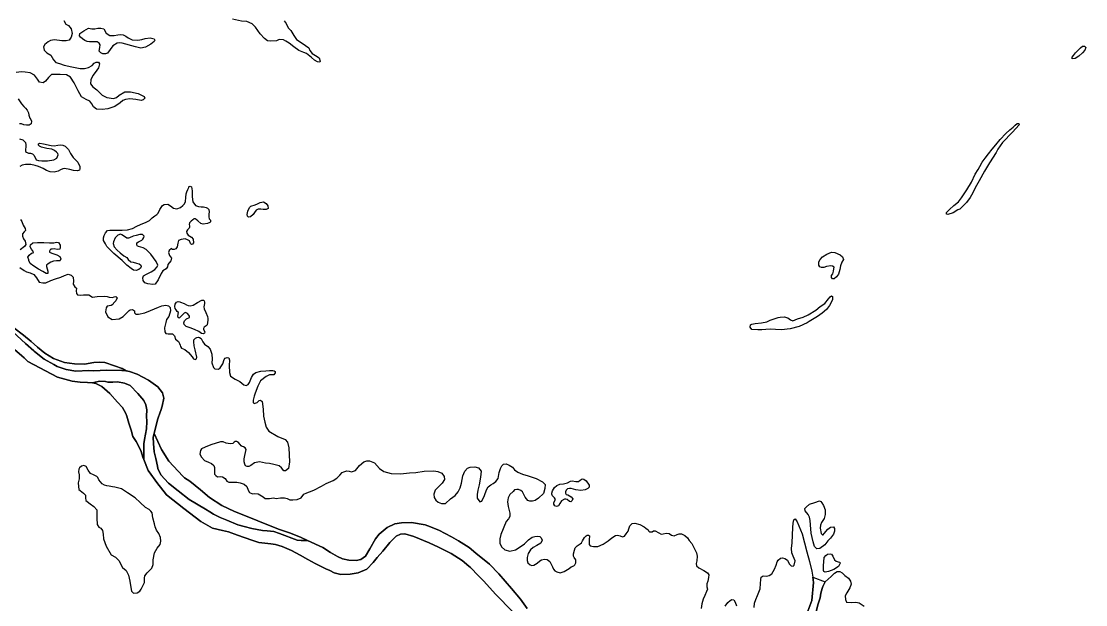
# Model space of a CAD drawing. Header units: inches. Extents: x 288635 to 1232953, y 676945 to 1655780.
# Drawn here: x 611529 to 676701, y 716031 to 751771 of the extents above; entities that cross this region are included whole.
import ezdxf

# ---------------------------------------------------------------- set-up
doc = ezdxf.new("R2010")
doc.units = ezdxf.units.IN
doc.header["$MEASUREMENT"] = 0

msp = doc.modelspace()

# ---------------------------------------------------------------- linework, layer by layer
at = {"color": 1}
for points in [[(614139.5495, 751809.1653), (614251.3097, 751585.6449), (614413.87, 751504.3647), (614591.6704, 751306.2443), (614647.5505, 751031.9237), (614591.6704, 750798.2433), (614464.6701, 750610.2829), (614281.7897, 750569.6428), (614002.3892, 750569.6428), (613570.5883, 750640.763), (613321.6678, 750600.1229), (613184.5075, 750518.8427), (612966.0671, 750341.0424), (612879.7069, 750198.8021), (612935.587, 750005.7617), (613087.9874, 749838.1214), (613341.9879, 749695.8811), (613499.4682, 749401.2405), (613641.7085, 749238.6802), (613865.2289, 749192.9601), (614159.8695, 749091.3599), (614627.2304, 748974.5196), (615125.0714, 748888.1595), (615404.472, 748872.9194), (615648.3125, 748933.8795), (615871.8329, 749065.9598), (615998.8332, 749198.0401), (616110.5934, 749269.1602), (616257.9137, 749274.2402), (616313.7938, 749162.48), (616257.9137, 748918.6395), (616059.7933, 748623.9989), (615902.313, 748446.1986), (615790.5528, 748192.1981), (615775.3127, 747943.2776), (615902.313, 747765.4772), (616146.1535, 747572.4368), (616481.4341, 747252.3962), (616760.8347, 747110.1559), (617167.2355, 747039.0358), (617360.2759, 747110.1559), (617517.7562, 747242.2362), (617873.3569, 747440.3566), (618218.7976, 747450.5166), (618686.1585, 747338.7564), (619062.0793, 747160.956), (619092.5594, 747054.2758), (618996.0392, 746957.7556), (618858.8789, 746927.2755), (618533.7582, 746972.9956), (618173.0775, 747013.6357), (617919.077, 746988.2357), (617751.4367, 746922.1955), (617573.6363, 746774.8752), (617253.5957, 746556.4348), (616821.7948, 746414.1945), (616476.3541, 746363.3944), (616125.8334, 746383.7144), (615958.1931, 746520.8747), (615856.5929, 746718.9951), (615724.5126, 746871.3954), (615500.9922, 746972.9956), (615221.5916, 747140.636), (615003.1512, 747506.3967), (614764.3907, 747999.1577), (614535.7902, 748344.5984), (614291.9498, 748486.8387), (613916.029, 748502.0787), (613606.1484, 748517.3187), (613387.7079, 748512.2387), (613204.8276, 748329.3583), (613011.7872, 748095.6779), (612859.3869, 748009.3177), (612651.1065, 748044.8778), (612524.1062, 748222.6781), (612331.0658, 748466.5186), (612071.9853, 748613.8389), (611772.2647, 748654.479), (611538.5843, 748664.639), (611213.4636, 748623.9989)], [(627618.6452, 751796.406), (627755.8055, 751628.7657), (627872.6457, 751369.6852), (628025.046, 751196.9648), (628207.9264, 750897.2442), (628380.6467, 750663.5637), (628660.0473, 750475.6034), (628939.4479, 750282.563), (629127.4082, 750135.2427), (629198.5284, 749977.7624), (629340.7687, 749789.802), (629549.0491, 749672.9618), (629772.5695, 749535.8015), (629833.5296, 749337.6811), (629808.1296, 749266.5609), (629655.7293, 749281.801), (629472.8489, 749398.6412), (629289.9686, 749561.2015), (628985.1679, 749794.882), (628832.7676, 749850.7621), (628512.727, 749982.8424), (628213.0064, 750201.2828), (627923.4458, 750429.8833), (627730.4054, 750556.8835), (627593.2452, 750633.0837), (627324.0046, 750653.4037), (627146.2043, 750582.2836), (626805.8436, 750556.8835), (626602.6432, 750582.2836), (626414.6828, 750714.3638), (626150.5223, 751003.9244), (625866.0417, 751405.2452), (625667.9213, 751608.4456), (625332.6406, 751760.8459), (625002.44, 751771.006), (624458.8789, 751908.1662)], [(611341.7691, 747016.2463), (611534.8095, 746716.5257), (611692.2898, 746548.8853), (611778.0648, 746456.9836), (611884.6952, 746321.5549), (611960.8954, 746162.8046), (611983.1204, 746023.1043), (612062.1359, 745843.1398), (612113.2957, 745759.5788), (612154.5708, 745645.2785), (612129.1707, 745489.7032), (612018.0455, 745400.803), (611843.4201, 745403.978), (611692.2898, 745431.2831), (611539.8895, 745497.3232), (611423.0493, 745492.2432)], [(611423.0493, 744577.8414), (611616.0897, 744501.6412), (611778.65, 744354.3209), (611804.0501, 744196.8406), (611785.5684, 743804.1067), (611856.1202, 743749.7997), (611960.8954, 743702.1746), (612097.4206, 743695.8246), (612221.2459, 743654.5495), (612291.096, 743562.4744), (612370.4712, 743416.4241), (612446.6713, 743292.5988), (612589.5466, 743241.7987), (612795.922, 743219.5737), (613141.9977, 743232.2737), (613513.4735, 743273.5488), (613713.4989, 743394.199), (613783.349, 743584.6994), (613767.474, 743679.9496), (613688.0988, 743752.9747), (613561.0986, 743857.75), (613402.3483, 743937.1251), (613100.7227, 743975.2252), (612757.822, 744067.3004), (612633.9967, 744130.8005), (612583.1966, 744191.1256), (612580.0216, 744254.6257), (612659.3968, 744308.6009), (612894.3472, 744260.9758), (613354.7232, 744162.5506), (613551.5736, 744146.6755), (613767.474, 744187.9506), (613910.3493, 744207.0006), (614069.0996, 744191.1256), (614215.1499, 744127.6255), (614304.0501, 744045.0753), (614427.8753, 743921.2501), (614539.0005, 743679.9496), (614713.6259, 743422.7741), (614983.5014, 743140.1985), (615113.6767, 742879.848), (615120.0267, 742740.1477), (615097.8016, 742660.7726), (614967.6264, 742616.3225), (614729.5009, 742629.0225), (614510.4255, 742682.9976), (614167.5248, 742759.1978), (614062.7496, 742740.1477), (613926.2243, 742663.9476), (613780.174, 742587.7474), (613542.0485, 742530.5973), (613303.9231, 742555.9973), (613078.4976, 742632.1975), (612872.1222, 742746.4977), (612592.7216, 742867.148), (612383.1712, 742927.4731), (612103.7707, 742987.7982), (611786.27, 743006.8482), (611586.2446, 742959.2232), (611448.4493, 742870.958)], [(611489.0894, 739619.7515), (611570.3696, 739497.8312), (611646.5697, 739279.3908), (611773.57, 739081.2704), (611783.73, 738954.2701), (611697.3698, 738878.07), (611605.9297, 738756.1497), (611595.7696, 738613.9095), (611671.9698, 738441.1891), (611768.49, 738309.1089), (611798.9701, 738105.9084), (611732.9299, 737973.8282), (611463.6894, 737775.7078)], [(611443.3693, 736683.5056), (611697.6364, 736504.2474), (611850.0367, 736422.9672), (612063.3971, 736367.0871), (612291.9976, 736255.3269), (612469.7979, 736052.1265), (612632.3582, 735793.046), (612840.6387, 735757.4859), (613023.519, 735757.4859), (613333.3996, 735899.7262), (613617.8802, 735996.2464), (613948.0809, 736087.6866), (614176.6813, 736204.5268), (614390.0418, 736270.5669), (614572.9221, 736224.8468), (614710.0824, 736102.9266), (614730.4024, 735843.8461), (614705.0024, 735671.1257), (614811.6826, 735508.5654), (614903.1228, 735427.2852), (614898.0428, 735254.5649), (614913.2828, 735092.0046), (614979.3229, 735015.8044), (615141.8833, 734985.3244), (615345.0837, 735005.6444), (615461.9239, 735015.8044), (615670.2043, 735020.8844), (615893.7248, 734878.6441), (616183.2853, 734915.8976), (616604.9262, 734926.0576), (616777.6465, 734920.9776), (616909.7268, 734875.2575), (617123.0872, 734854.9374), (617224.6874, 734900.6575), (617311.0476, 734905.7375), (617392.3278, 734829.5374), (617316.1276, 734646.657), (617184.0473, 734509.4967), (617133.2472, 734428.2166), (617031.647, 734367.2565), (616899.5668, 734341.8564), (616792.8866, 734311.3763), (616721.7664, 734214.8562), (616691.2864, 733964.2423), (616818.2866, 733659.4417), (617092.6072, 733507.0414), (617529.488, 733552.7615), (617758.0885, 733695.0018), (617966.3689, 733884.6555), (618144.1693, 734052.2958), (618194.9694, 734098.0159), (618311.8096, 734123.416), (618408.3298, 734082.7759), (618454.0499, 734037.0558), (618454.0499, 733915.1356), (618540.4101, 733828.7754), (618713.1304, 733838.9354), (619089.0512, 733910.0555), (619444.6519, 734047.2158), (619927.2528, 734260.5762), (620125.3732, 734336.7764), (620379.3737, 734382.4965), (620541.9341, 734341.8564), (620643.5343, 734245.3362), (620658.7743, 734037.0558), (620557.1741, 733696.6951), (620409.8538, 733493.4947), (620374.2937, 733320.7744), (620287.9336, 732999.0404), (620323.4936, 732755.1999), (620384.4538, 732638.3597), (620521.614, 732618.0396), (620694.3344, 732633.2797), (620780.6945, 732623.1196), (620907.6948, 732506.2794), (620968.6549, 732308.159), (621146.4553, 732155.7587), (621217.5754, 732023.6784), (621247.7361, 731927.1643), (621273.8557, 731841.6603), (621347.9392, 731749.9457), (621532.536, 731659.611), (621766.2165, 731476.7307), (621989.737, 731217.6502), (622071.0171, 731085.5699), (622177.6973, 731060.1698), (622248.8175, 731085.5699), (622269.1375, 731197.3301), (622172.6173, 731639.291), (622106.5772, 731892.0215), (622087.5272, 732133.322), (622103.4022, 732253.9722), (622144.6773, 732320.6474), (622198.6524, 732355.5724), (622278.0275, 732393.6725), (622370.1027, 732412.7226), (622449.4779, 732406.3725), (622541.5531, 732342.8724), (622643.1533, 732136.497), (622751.1035, 731999.9717), (622941.6039, 731844.3964), (623087.6542, 731682.4711), (623198.7794, 731384.0205), (623211.4616, 731066.4138), (623203.8594, 730840.0361), (623295.2996, 730565.7155), (623381.6597, 730479.3554), (623595.0202, 730469.1953), (623711.8604, 730535.2355), (623870.6107, 730776.8958), (623946.8109, 731061.3763), (624007.771, 731132.4965), (624139.8513, 731178.2166), (624241.4515, 731157.8965), (624277.0115, 731010.5762), (624251.6115, 730675.2956), (624270.6615, 730260.9149), (624331.6216, 730027.2344), (624616.1022, 729854.5141), (624915.8228, 729702.1138), (625149.5033, 729503.9934), (625296.8236, 729468.4333), (625428.9038, 729514.1534), (625505.104, 729641.1537), (625623.2142, 729943.7741), (625750.2145, 730162.2145), (625897.5348, 730248.5747), (626192.1754, 730334.9349), (626491.896, 730365.415), (626735.7365, 730375.575), (626923.6968, 730385.735), (627015.137, 730365.415), (627081.1771, 730319.6949), (627081.1771, 730233.3347), (626989.737, 730121.5745), (626725.5764, 730106.3344), (626512.216, 730004.7342), (626176.9353, 729740.5737), (626013.105, 729412.5532), (625850.5447, 728985.8324), (625779.4245, 728808.032), (625733.7044, 728564.1915), (625733.7044, 728421.9512), (625779.4245, 728350.8311), (625962.3049, 728416.8712), (626094.3852, 728533.7115), (626180.7453, 728564.1915), (626272.1855, 728482.9114), (626338.2257, 728010.4704), (626363.6257, 727578.6695), (626430.9358, 727205.6486), (626517.296, 726916.0881), (626690.0164, 726672.2476), (627233.5774, 726336.9669), (627691.7482, 726151.0851), (627818.7485, 725978.3648), (627915.2687, 725643.0841), (627945.7487, 724774.4024), (627884.7886, 724368.0016), (627712.0683, 724225.7613), (627605.388, 724241.0013), (627452.9877, 724413.7217), (627320.9075, 724545.8019), (626995.7868, 724627.0821), (626726.5463, 724672.8022), (626482.7058, 724693.1222), (626116.9451, 724774.4024), (625811.1746, 724726.6037), (625589.9825, 724550.1792), (625462.9822, 724497.2624), (625351.857, 724494.6165), (625264.5443, 724536.95), (625219.5651, 724637.4918), (625182.5233, 724793.5963), (625177.2317, 724970.8675), (625211.6276, 725171.9512), (625261.8985, 725357.1599), (625288.3569, 725547.6603), (625243.3776, 725637.6188), (625140.1899, 725709.0565), (625050.2314, 725714.3482), (624986.7313, 725759.3274), (624933.8145, 725849.2859), (624809.4601, 725997.4529), (624716.8557, 726034.4946), (624626.8972, 726021.2654), (624560.7513, 725978.932), (624476.0844, 725904.8485), (624319.98, 725878.3901), (624078.4678, 725933.9528), (623890.5074, 725999.9929), (623717.7871, 726010.1529), (623138.6659, 725817.1125), (622777.9852, 725690.1123), (622564.6248, 725588.5121), (622498.5846, 725481.8319), (622468.1046, 725258.3114), (622569.7048, 725070.351), (622742.4251, 724872.2306), (622996.4256, 724755.3904), (623174.226, 724674.1102), (623311.3863, 724567.43), (623357.1064, 724445.5098), (623362.1864, 724257.5494), (623352.0264, 724125.4691), (623367.2664, 724028.9489), (623433.3065, 723937.5088), (623545.0667, 723861.3086), (623733.0271, 723886.7087), (623844.7873, 723861.3086), (624017.5077, 723759.7084), (624119.1079, 723607.3081), (624230.8681, 723546.348), (624434.0685, 723531.108), (624723.6291, 723536.188), (624936.9895, 723490.4679), (625175.75, 723414.2677), (625338.3103, 723266.9474), (625419.5905, 723043.427), (625495.7906, 722906.2667), (625688.831, 722824.9865), (625815.8313, 722850.3866), (626029.1917, 722830.0666), (626328.9123, 722631.9462), (626455.9126, 722545.586), (626730.2331, 722545.586), (626968.9936, 722570.986), (627141.7139, 722530.346), (627395.7144, 722570.986), (627639.5549, 722581.1461), (627817.3553, 722545.586), (627969.7556, 722449.0658), (628157.716, 722449.0658), (628426.9565, 722479.5459), (628670.797, 722576.066), (628838.4373, 722794.5065), (629011.1577, 722891.0267), (629183.878, 722946.9068), (629437.8785, 723048.507), (629910.3195, 723302.5075), (630199.88, 723449.8278), (630631.6809, 723632.7082), (630855.2014, 723785.1085), (631022.8417, 723962.9088), (631180.322, 724125.4691), (631281.9222, 724181.3493), (631454.6426, 724232.1494), (631596.8828, 724216.9093), (631739.1231, 724181.3493), (631988.0436, 724262.6294), (632242.0441, 724557.27), (632496.0446, 724775.7104), (632678.925, 724836.6706), (632851.6454, 724851.9106), (633146.2859, 724719.8303), (633461.2466, 724379.4697), (633730.4871, 724201.6693), (634172.448, 724074.669), (634756.6492, 724054.349), (635295.1302, 724100.0691), (635691.371, 724135.6292), (636204.4521, 724206.7493), (636793.7332, 724242.3094), (637037.5737, 724191.5093), (637286.4942, 724079.7491), (637418.5745, 723876.5486), (637438.8945, 723708.9083), (637291.5742, 723470.1478), (637047.7337, 723226.3073), (636864.8534, 723043.427), (636783.5732, 722809.7465), (636803.8933, 722606.5461), (636915.6535, 722443.9858), (637057.8938, 722316.9855), (637247.5475, 722221.4813), (637493.0813, 722238.4147), (637806.3486, 722526.2819), (638085.7492, 722729.4824), (638269.2222, 722940.4721), (638401.3025, 723194.4726), (638487.6626, 723478.9532), (638568.9428, 723925.9941), (638695.943, 724215.5547), (638843.2633, 724388.275), (639010.9037, 724459.3951), (639305.5443, 724479.7152), (639529.0647, 724418.7551), (639691.625, 724215.5547), (639645.9049, 723844.7139), (639564.6248, 723372.273), (639488.4246, 723047.1523), (639437.6245, 722782.9918), (639442.7045, 722559.4713), (639605.2649, 722325.7909), (639722.1051, 722376.591), (639889.7454, 722711.8716), (640021.8257, 723077.6324), (640113.2659, 723245.2727), (640280.9062, 723367.193), (640418.0665, 723463.7132), (640590.7868, 723585.6334), (640717.7871, 723753.2737), (640793.9872, 724129.1945), (640875.2674, 724373.035), (640956.5476, 724530.5153), (641063.2278, 724637.1955), (641215.6281, 724657.5155), (641408.6685, 724586.3954), (641596.6288, 724449.2351), (641723.6291, 724286.6748), (641926.8295, 724149.5145), (642226.5501, 724032.6743), (642571.9908, 723936.1541), (643059.6718, 723758.3537), (643440.6725, 723565.3134), (643613.3929, 723392.593), (643593.0728, 723143.6725), (643496.5526, 722849.0319), (643191.752, 722554.3913), (642983.4716, 722412.151), (642831.0713, 722366.431), (642663.431, 722366.431), (642536.4307, 722417.2311), (642373.8704, 722625.5115), (642216.3901, 722940.4721), (642114.7899, 723036.9923), (641972.5496, 723087.7924), (641860.7894, 723092.8724), (641733.7891, 723062.3923), (641647.4289, 722976.0322), (641449.3085, 722777.9118), (641337.5483, 722579.7914), (641296.9082, 722330.8709), (641332.4683, 722046.3903), (641444.2285, 721634.9095), (641439.1485, 721436.7891), (641362.9484, 721289.4688), (641209.9554, 721129.2791), (640896.6881, 720333.4109), (640828.9546, 720062.477), (640820.488, 719791.5431), (640939.0215, 719571.4094), (641125.2886, 719393.609), (641447.0225, 719308.9422), (641785.6899, 719393.609), (642080.9231, 719575.2617), (642329.8436, 719758.1421), (642578.7641, 719996.9026), (642807.3646, 720159.4629), (642969.9249, 720215.343), (643147.7253, 720225.503), (643274.7255, 720200.103), (643350.9257, 720134.0628), (643411.8858, 719981.6625), (643345.8457, 719798.7822), (643096.9252, 719656.5419), (642868.3247, 719544.7816), (642710.8444, 719397.4614), (642558.4441, 719158.7009), (642500.0663, 718920.7447), (642500.0663, 718742.9444), (642545.7864, 718590.5441), (642693.1067, 718473.7038), (642784.5469, 718427.9837), (642901.3871, 718458.4638), (643114.7475, 718570.224), (643287.4679, 718717.5443), (643389.0681, 718783.5845), (643561.7884, 718829.3045), (643724.3488, 718803.9045), (643897.0691, 718671.8242), (644044.3894, 718356.8636), (644105.3495, 718214.6233), (644196.7897, 718107.9431), (644328.87, 718036.823), (644532.0704, 717986.0229), (644775.9109, 718057.143), (645080.7115, 718240.0234), (645197.5517, 718346.7036), (645365.192, 718407.6637), (645426.1522, 718468.6238), (645479.4499, 718594.8197), (645489.61, 718772.6201), (645382.9297, 718914.8604), (645337.2097, 719011.3806), (645332.1296, 719143.4608), (645398.1698, 719366.9813), (645448.9699, 719509.2216), (645555.6501, 719636.2218), (645738.5305, 719768.3021), (645819.8106, 719819.1022), (645896.0108, 719935.9424), (646023.011, 720144.2228), (646119.5312, 720250.9031), (646185.5714, 720286.4631), (646251.6115, 720286.4631), (646322.7316, 720245.823), (646297.3316, 720001.9826), (646297.3316, 719722.582), (646353.2117, 719646.3819), (646566.5721, 719600.6618), (646835.8127, 719595.5817), (647150.7733, 719742.902), (647455.5739, 719946.1025), (647689.2544, 720128.9828), (647902.6148, 720261.0631), (648039.7751, 720301.7032), (648202.3354, 720250.9031), (648349.6557, 720189.9429), (648456.3359, 720235.663), (648557.9361, 720382.9833), (648684.9364, 720530.3036), (648720.4964, 720682.7039), (648786.5366, 720870.6643), (648928.7768, 721012.9046), (649091.3372, 721017.9846), (649396.1378, 720936.7044), (649665.3783, 720794.4641), (649777.1385, 720728.424), (649914.2988, 720611.5838), (649954.9389, 720540.4636), (650020.979, 720504.9036), (650147.9793, 720504.9036), (650234.3394, 720565.8637), (650346.0997, 720560.7837), (650574.7001, 720433.7834), (650701.7004, 720357.5833), (650833.7806, 720382.9833), (651011.581, 720408.3834), (651189.3814, 720398.2234), (651346.8617, 720296.6232), (651504.342, 720250.9031), (651682.1423, 720342.3432), (651809.1426, 720372.8233), (651956.4629, 720377.9033), (652159.6633, 720271.2231), (652312.0636, 720128.9828), (652418.7438, 719966.4225), (652586.3842, 719773.3821), (652672.7443, 719626.0618), (652865.7847, 719204.421), (652916.5848, 718996.1406), (652896.2648, 718726.9), (652850.5447, 718564.3397), (652870.8647, 718411.9394), (653018.185, 718290.0191), (653312.8256, 718132.5388), (653536.3461, 717978.6568), (653632.8662, 717856.7366), (653612.5462, 717699.2563), (653561.7461, 717480.8159), (653500.786, 717303.0155), (653510.946, 717130.2952), (653546.5061, 716993.1349), (653485.546, 716835.6546), (653383.9457, 716601.9741), (653277.2655, 716373.3736), (653206.1454, 716078.733), (653150.2653, 715794.2525)], [(611080.7679, 732984.012), (611659.0424, 732533.3728), (612136.5634, 732152.372), (612512.4841, 731812.0113), (612964.605, 731446.2506), (613498.0061, 731116.05), (614178.7274, 730872.2095), (614778.1686, 730785.8493), (615397.9299, 730770.6093), (615971.971, 730872.2095), (616347.8918, 730882.3695), (616642.5324, 730872.2095), (617241.9736, 730674.0891), (617699.1745, 730496.2887), (617947.5511, 730349.818), (617686.3343, 730373.3907), (616766.7797, 730405.2565), (615948.898, 730364.6164), (615674.3069, 730368.9158), (614871.6653, 730328.2757), (614277.3041, 730440.0359), (613723.583, 730633.0763), (613514.1042, 730749.901), (612931.1014, 731075.0372), (612346.9002, 731547.4781), (612307.012, 731582.2896), (611788.0991, 732035.1591), (611010.8576, 732751.4405)], [(642510.3238, 715802.0054), (642103.923, 716376.0466), (641534.9619, 717021.2079), (640772.9603, 717925.4497), (640203.9992, 718524.8909), (639365.7975, 719185.2922), (638949.2367, 719540.8929), (638298.9954, 719947.2937), (637872.2745, 720186.0542), (637089.953, 720597.535), (636425.6768, 720868.166), (636266.9913, 720932.8157), (635423.7096, 721059.816), (634798.8684, 721054.7359), (634397.5476, 720988.6958), (633935.2667, 720755.0153), (633432.3457, 720343.5345), (633224.0652, 720069.214), (632876.1269, 719446.5104), (632611.9664, 719014.7095), (632317.3258, 718791.1891), (632022.6852, 718735.309), (631585.8043, 718760.709), (631194.6435, 718847.0692), (630889.8429, 718989.3095), (630458.042, 719228.07), (630000.8411, 719527.7906), (629050.8792, 719974.8315), (628619.2208, 720175.4014), (627958.8195, 720434.4819), (627339.0582, 720642.7623), (626571.9767, 720947.563), (625454.3744, 721389.5238), (624580.6127, 721745.1245), (623808.4512, 722110.8853), (623051.5296, 722603.6463), (622492.7285, 723065.9272), (621852.6472, 723594.2482), (621512.2866, 723797.4487), (621418.5314, 723898.7648), (620567.4047, 724818.5307), (620105.1237, 725544.9721), (619661.4952, 726518.2372), (619708.1055, 726707.0091), (619885.9059, 727408.0505), (620028.1462, 727824.6113), (620063.3696, 727923.5077), (620160.2265, 728195.4521), (620251.6666, 728683.133), (620180.5465, 729013.3337), (619890.9859, 729379.0944), (619327.1048, 729780.4152), (618615.9034, 730161.416), (618148.5424, 730323.9763), (617947.5511, 730349.818), (617699.1745, 730496.2887), (617241.9736, 730674.0891), (616642.5324, 730872.2095), (616347.8918, 730882.3695), (615971.971, 730872.2095), (615397.9299, 730770.6093), (614778.1686, 730785.8493), (614178.7274, 730872.2095), (613498.0061, 731116.05), (612964.605, 731446.2506), (612512.4841, 731812.0113), (612136.5634, 732152.372), (611659.0424, 732533.3728), (611080.7679, 732984.012)], [(610661.9289, 732047.3584), (611571.2508, 731280.2769), (611697.8212, 731157.2224), (611937.0115, 730924.6762), (613751.9034, 729962.8277), (614653.5074, 729729.2501), (615141.1884, 729658.1299), (615588.2293, 729653.0499), (615880.5266, 729614.6674), (616091.1503, 729587.0098), (616467.0711, 729399.0494), (616944.592, 728972.3286), (617427.193, 728444.0075), (617716.7536, 728108.7268), (617928.6282, 727749.2655), (617994.2491, 727576.9768), (618121.2494, 727155.3359), (618263.4897, 726728.6151), (618360.0099, 726332.3743), (618563.2103, 726027.5737), (618842.6108, 725478.9326), (618989.9311, 725016.6516), (619028.8233, 724919.4211), (619294.7317, 724254.6501), (619889.4739, 723436.1335), (620049.4914, 723234.2067), (620422.875, 722763.0321), (621476.9771, 721924.8305), (622518.3792, 721137.4289), (623229.5806, 720718.328), (623839.5488, 720577.5661), (624220.1826, 720489.7276), (624760.5438, 720298.0395), (625641.3578, 719985.5789), (626081.6261, 719845.4603), (626802.9875, 719759.1002), (627087.4681, 719718.4601), (627509.109, 719601.6199), (628072.9901, 719352.6994), (628601.3111, 719063.1388), (629073.7521, 718809.1383), (629525.873, 718560.2178), (630176.1143, 718235.0971), (630416.6622, 718119.0938), (630688.772, 717987.87), (631087.9141, 717891.1798), (631672.1153, 717896.2598), (632159.7963, 717977.54), (632683.0373, 718216.3004), (633074.1981, 718622.7013), (633327.2647, 718919.7794), (633658.3993, 719308.5026), (634100.3601, 719852.0637), (634486.4409, 720233.0645), (634745.5214, 720354.9847), (635004.6019, 720380.3848), (635573.5631, 720207.6644), (636493.0449, 719816.5036), (637072.1661, 719557.4231), (637849.4076, 719166.2623), (638530.129, 718744.6215), (638930.6251, 718394.7663), (639037.5656, 718301.3479), (639525.8441, 717800.4386), (639853.7425, 717464.0581), (640570.0239, 716686.8165), (641621.586, 715589.5343)], [(656399.9054, 715860.6313), (656430.3855, 716134.9518), (656496.4256, 716358.4723), (656608.1859, 716592.1527), (656679.306, 716805.5132), (656770.7462, 717013.7936), (656785.9862, 717338.9142), (656811.3863, 717582.7547), (656831.7063, 717719.915), (656953.6266, 717791.0351), (657156.827, 717785.9551), (657319.3873, 717811.3552), (657476.8676, 717928.1954), (657649.5879, 718207.596), (657751.1882, 718461.5965), (657817.2283, 718649.5569), (657878.1884, 718766.3971), (658010.2687, 718873.0773), (658142.3489, 718893.3973), (658274.4292, 718867.9973), (658436.9895, 718756.2371), (658543.6697, 718532.7166), (658675.75, 718405.7164), (658782.4302, 718390.4763), (658853.5504, 718456.5165), (658919.5905, 718725.757), (658782.4302, 719000.0776), (658706.2301, 719208.358), (658685.91, 719472.5185), (658736.7101, 719823.0392), (658746.8701, 720285.3201), (658777.3502, 720767.9211), (658787.5102, 721027.0016), (658828.1503, 721230.202), (658904.3505, 721286.0821), (659036.4307, 721113.3618), (659346.3113, 720381.8403), (659625.7119, 719264.2381), (659793.3522, 718685.1169), (659940.6725, 718090.7557), (659991.3618, 717727.9268), (660037.1927, 717399.8744), (659925.4325, 716292.4321), (659686.672, 715642.1908)], [(660172.5397, 715534.3817), (660319.86, 716077.9428), (660441.7803, 716443.7036), (660477.3403, 716733.2641), (660565.7788, 717019.8048), (660604.3406, 717144.745), (660756.7409, 717424.1455), (661112.3416, 717754.3462), (661325.702, 717957.5466), (661488.2623, 718059.1468), (661645.7427, 718074.3868), (661793.063, 717977.8666), (661945.4633, 717820.3863), (662174.0637, 717652.746), (662306.144, 717469.8656), (662331.544, 717297.1453), (662255.3439, 717068.5448), (662072.4635, 716753.5842), (661965.7833, 716575.7838), (661991.1834, 716347.1834), (662047.0635, 716194.7831), (662047.0635, 716194.7831), (662331.544, 716169.383), (662626.1846, 716179.543), (662834.465, 716138.9029), (663134.1856, 715940.7826)], [(654626.9819, 715941.9114), (654789.5422, 716175.5919), (654931.7825, 716292.4321), (655033.3827, 716353.3923), (655155.303, 716322.9122), (655246.7431, 716180.6719), (655328.0233, 715967.3115)]]:
    msp.add_lwpolyline(points, dxfattribs=at)
for points in [[(615639.8258, 751356.7742), (615840.9096, 751303.8575), (616041.9933, 751309.1491), (616221.9103, 751351.4826), (616396.5357, 751351.4826), (616581.7444, 751303.8575), (616729.9113, 751033.9819), (616941.5784, 750901.69), (617211.454, 750906.9817), (617438.9961, 750949.3151), (617613.6214, 750970.4818), (617767.0801, 750933.4401), (617920.5387, 750864.6483), (618063.414, 750764.1064), (618312.1228, 750642.3978), (618661.3735, 750610.6477), (618915.374, 750652.9812), (619105.8744, 750721.773), (619423.3751, 750758.8147), (619661.5005, 750695.3146), (619709.1256, 750605.3561), (619672.0839, 750536.5643), (619455.1251, 750372.5223), (619142.9162, 750192.6052), (618851.8739, 750129.1051), (618513.2066, 750213.7719), (617708.8716, 750430.7307), (617560.7047, 750457.1891), (617396.6627, 750430.7307), (617137.3705, 750271.9804), (616978.6202, 750049.73), (616814.5782, 749827.4795), (616682.2862, 749774.5627), (616523.5359, 749785.1461), (616391.244, 749843.3545), (616301.2855, 749943.8964), (616338.3272, 750160.8552), (616354.2022, 750335.4805), (616290.7021, 750430.7307), (616174.2852, 750504.8142), (615904.4097, 750515.3976), (615698.0343, 750510.1059), (615565.7423, 750536.5643), (615417.5754, 750584.1894), (615285.2834, 750695.3146), (615163.5749, 750795.8564), (615100.0747, 750885.815), (615110.6581, 751012.8152), (615348.7836, 751192.7322), (615639.8258, 751356.7742)], [(676046.0925, 749500.0772), (675873.3722, 749464.5171), (675853.0521, 749510.2372), (675868.2922, 749566.1173), (675944.4923, 749667.7175), (676071.4926, 749845.5179), (676269.613, 750023.3182), (676376.2932, 750135.0784), (676498.2134, 750241.7586), (676549.0135, 750251.9187), (676630.2937, 750241.7586), (676701.4138, 750160.4785), (676650.6137, 750008.0782), (676513.4535, 749830.2778), (676279.773, 749637.2374), (676046.0925, 749500.0772)], [(668587.7604, 740046.5543), (668262.6398, 739939.8741), (668176.2796, 739965.2741), (668181.3596, 740051.6343), (668354.0799, 740249.7547), (668623.3205, 740493.5952), (668912.8811, 740712.0356), (669105.9214, 740960.9561), (669420.8821, 741443.5571), (669705.3626, 741921.078), (669939.0431, 742408.759), (670111.7635, 742693.2396), (670218.4437, 742865.9599), (670370.844, 743140.2805), (670543.5643, 743394.281), (670746.7647, 743658.4415), (670975.3652, 743942.9221), (671203.9656, 744212.1626), (671463.0462, 744532.2033), (671818.6469, 744887.804), (672062.4874, 745116.4044), (672250.4477, 745294.2048), (672382.528, 745405.965), (672504.4482, 745502.4852), (672600.9684, 745517.7252), (672621.2885, 745431.365), (672225.0477, 744984.3242), (671615.4465, 744344.2429), (671330.9659, 743937.8421), (671209.0456, 743739.7217), (670817.8849, 743099.6404), (670508.0042, 742586.5594), (670182.8836, 741997.2782), (669928.8831, 741560.3973), (669786.6428, 741270.8367), (669634.2425, 740971.1161), (669400.562, 740661.2355), (669232.9217, 740498.6752), (668994.1612, 740264.9947), (668862.081, 740224.3546), (668587.7604, 740046.5543)], [(622372.8198, 740415.2393), (622534.7451, 740396.1892), (622683.9704, 740396.1892), (622845.8957, 740367.6142), (622937.9709, 740323.1641), (623010.9961, 740246.9639), (623030.0461, 740107.2636), (623014.1711, 739954.8633), (623010.9961, 739783.413), (623026.8711, 739678.6378), (623109.4213, 739583.3876), (623112.5963, 739494.4874), (623080.8462, 739443.6873), (622937.9709, 739392.8872), (622671.2704, 739348.4371), (622512.5201, 739386.5372), (622328.3697, 739542.1125), (622229.9445, 739627.8377), (622169.6194, 739669.1128), (622090.2442, 739662.7627), (622036.2691, 739599.2626), (621937.8439, 739526.2375), (621836.2437, 739424.6373), (621807.6687, 739326.2121), (621823.5437, 739230.9619), (621826.7187, 739164.2867), (621810.8437, 739088.0866), (621702.8934, 738999.1864), (621645.7433, 738888.0612), (621667.9684, 738792.811), (621741.6285, 738675.9708), (621954.989, 738554.0505), (622051.5091, 738427.0503), (622071.8292, 738208.6098), (622021.0291, 738117.1697), (621954.989, 738096.8496), (621899.1088, 738162.8897), (621822.9087, 738320.3701), (621711.1485, 738391.4902), (621563.8282, 738447.3703), (621309.8277, 738396.5702), (621162.5074, 738335.6101), (621116.7873, 738188.2898), (621076.1472, 737954.6093), (620989.787, 737822.5291), (620898.3468, 737781.889), (620786.5866, 737797.129), (620720.5465, 737853.0091), (620583.3862, 737736.1689), (620542.7461, 737609.1686), (620598.6262, 737421.2083), (620720.5465, 737258.6479), (620684.9864, 737096.0876), (620497.026, 736877.6472), (620471.626, 736725.2469), (620390.3458, 736603.3266), (620192.2254, 736481.4064), (620085.5452, 736329.0061), (619902.6648, 735937.8453), (619729.9445, 735668.6048), (619577.5442, 735638.1247), (619272.7436, 735678.7648), (619100.0232, 735749.8849), (618998.423, 735897.2052), (618973.023, 736059.7655), (619003.503, 736181.6858), (619196.5434, 736283.286), (619481.024, 736425.5263), (619699.4644, 736562.6865), (619841.7047, 736720.1669), (619887.4248, 736837.0071), (619780.7446, 737065.6076), (619465.784, 737502.4884), (619337.5137, 737637.1087), (619185.1134, 737795.859), (618981.913, 737894.2842), (618696.1624, 737980.0094), (618632.6623, 738018.1095), (618594.5622, 738107.0096), (618600.9122, 738189.5598), (618702.5124, 738265.76), (618908.8879, 738361.0101), (618978.738, 738434.0353), (619042.2381, 738529.2855), (619054.9382, 738615.0106), (618950.1629, 738703.9108), (618785.0626, 738710.2608), (618553.2871, 738649.9357), (618378.6618, 738605.4856), (618162.7614, 738510.2354), (618083.3862, 738488.0104), (617981.786, 738494.3604), (617848.4357, 738595.9606), (617689.6854, 738688.0358), (617597.6102, 738726.1359), (617442.0349, 738668.9858), (617283.2846, 738503.8854), (617168.9844, 738265.76), (617146.7593, 738151.4597), (617219.7845, 737948.2593), (617407.1099, 737745.0589), (617578.5602, 737583.1336), (617800.8106, 737402.1582), (617984.961, 737291.033), (618080.2112, 737176.7328), (618232.6115, 737033.8575), (618388.1868, 737005.2824), (618588.2122, 736957.6573), (618740.6125, 736922.7323), (618851.7377, 736827.4821), (618873.9628, 736754.4569), (618832.6877, 736643.3317), (618724.7375, 736567.1316), (618572.3372, 736509.9814), (618391.3618, 736522.6815), (618248.4865, 736617.9317), (617994.486, 736824.3071), (617715.0855, 737106.8826), (617203.9095, 737548.2085), (616940.3839, 737792.684), (616765.7586, 737973.6594), (616676.8584, 738129.2347), (616568.9082, 738341.9601), (616562.5582, 738500.7104), (616594.3082, 738643.5857), (616680.0334, 738821.3861), (616803.8587, 738948.3863), (616943.5589, 738980.1364), (617242.0095, 738983.3114), (617375.3598, 738976.9614), (617708.7355, 738967.4364), (618029.4111, 738989.6614), (618340.5617, 739081.7366), (618600.9122, 739211.9118), (618829.5127, 739313.512), (619175.5884, 739456.3873), (619378.7888, 739561.1625), (619550.2391, 739726.2629), (619702.6394, 739850.0881), (619823.2897, 739929.4633), (619918.5399, 740018.3635), (620014.4251, 740240.6139), (620166.8254, 740484.4544), (620278.5856, 740555.5745), (620491.946, 740570.8146), (620674.8264, 740464.1343), (620857.7068, 740316.8141), (621055.8272, 740291.414), (621269.1876, 740367.6142), (621426.6679, 740481.9144), (621512.3931, 740583.5146), (621582.2432, 740732.7399), (621594.9432, 740980.3904), (621617.1683, 741205.8158), (621658.4434, 741332.8161), (621721.9435, 741456.6413), (621779.0936, 741580.4666), (621782.2686, 741634.4417), (621801.3186, 741656.6667), (621874.3438, 741663.0167), (621944.1939, 741624.9167), (621985.469, 741386.7912), (621988.644, 741193.1158), (621988.644, 741021.6655), (622039.4441, 740707.3398), (622185.4944, 740488.2644), (622372.8198, 740415.2393)], [(626648.368, 740311.2049), (626531.5278, 740235.0047), (626333.4074, 740240.0847), (626201.3271, 740260.4048), (626033.6868, 740260.4048), (625901.6065, 740204.5247), (625800.0063, 740057.2044), (625728.8862, 739925.1241), (625556.1658, 739787.9638), (625444.4056, 739777.8038), (625373.2855, 739823.5239), (625363.1254, 739930.2041), (625403.7655, 740138.4845), (625505.3657, 740356.925), (625591.7259, 740443.2851), (625855.8864, 740519.4853), (625982.8867, 740585.5254), (626160.687, 740671.8856), (626353.7274, 740707.4457), (626521.3678, 740616.0055), (626633.128, 740473.7652), (626648.368, 740311.2049)], [(613798.7363, 738219.1932), (613905.4165, 738061.7129), (613910.4965, 737914.3926), (613895.2565, 737817.8724), (613732.6962, 737792.4723), (613544.7358, 737838.1924), (613412.6555, 737812.7924), (613331.3754, 737802.6324), (613300.8953, 737767.0723), (613265.3352, 737690.8721), (613265.3352, 737619.752), (613392.3355, 737574.0319), (613707.2961, 737472.4317), (613895.2565, 737370.8315), (613940.9766, 737218.4312), (613915.5765, 737126.991), (613885.0965, 737091.4309), (613681.8961, 737096.5109), (613504.0957, 737081.2709), (613331.3754, 737020.3108), (613184.0551, 736918.7106), (613082.4549, 736837.4304), (613072.2949, 736745.9902), (613153.575, 736471.6697), (613163.735, 736314.1894), (613046.8948, 736319.2694), (612843.6944, 736451.3497), (612589.6939, 736578.3499), (612289.9733, 736771.3903), (612071.5329, 736933.9506), (611990.2527, 737116.831), (611984.0862, 737156.9131), (611934.3726, 737320.0314), (612005.4927, 737447.0316), (612157.893, 737563.8719), (612249.3332, 737579.1119), (612269.6532, 737655.3121), (612157.893, 737817.8724), (612066.4528, 737955.0327), (612091.8529, 738076.9529), (612234.0932, 738198.8732), (612513.4937, 738224.2732), (612904.6545, 738214.1132), (613265.3352, 738198.8732), (613529.4958, 738209.0332), (613692.0561, 738239.5132), (613798.7363, 738219.1932)], [(661688.8949, 736792.5961), (661638.0948, 736574.1557), (661566.9747, 736279.5151), (661445.0545, 736116.9548), (661307.8942, 735995.0345), (661191.0539, 735989.9545), (661145.3339, 736076.3147), (661140.2538, 736203.3149), (661226.614, 736294.7551), (661257.0941, 736462.3954), (661287.5741, 736604.6357), (661292.6541, 736706.2359), (661206.294, 736772.2761), (661099.6138, 736787.5161), (660835.4532, 736746.876), (660672.8929, 736696.0759), (660530.6526, 736696.0759), (660418.8924, 736736.716), (660352.8523, 736838.3162), (660363.0123, 737031.3566), (660444.2925, 737168.5169), (660581.4527, 737346.3172), (660850.6933, 737503.7975), (661140.2538, 737625.7178), (661338.3742, 737615.5578), (661658.4149, 737463.1574), (661800.6552, 737341.2372), (661866.6953, 737168.5169), (661775.2551, 737011.0365), (661688.8949, 736792.5961)], [(622739.5542, 734475.2257), (622703.9941, 734287.2653), (622719.2341, 734165.3451), (622830.9944, 733921.5046), (622922.4346, 733682.7441), (622952.9146, 733570.9839), (622947.8346, 733469.3837), (622907.1945, 733174.7431), (622856.3944, 733108.703), (622729.3942, 733037.5828), (622688.7541, 732961.3827), (622693.8341, 732880.1025), (622770.0342, 732742.9422), (622754.7942, 732661.6621), (622673.5141, 732621.022), (622561.7538, 732646.422), (622394.1135, 732763.2623), (622140.113, 732895.3425), (621875.9525, 732991.8627), (621621.952, 733078.2229), (621505.1117, 733189.9831), (621474.6317, 733291.5833), (621525.4318, 733423.6636), (621647.352, 733545.5838), (621835.3124, 733616.704), (621835.3124, 733713.2242), (621779.4323, 733774.1843), (621698.1521, 733865.6245), (621586.3919, 733921.5046), (621505.1117, 733896.1045), (621347.6314, 733733.5442), (621195.2311, 733586.2239), (621129.191, 733616.704), (621119.0309, 733697.9841), (621144.431, 733921.5046), (621078.3909, 733997.7047), (621012.3507, 734099.305), (620951.3906, 734170.4251), (620925.9906, 734292.3453), (620941.2306, 734449.8257), (621027.5908, 734566.6659), (621129.191, 734607.306), (621235.9518, 734584.6597), (621286.6713, 734561.5859), (621500.0317, 734480.3057), (621647.352, 734404.1056), (621738.7922, 734353.3055), (621875.9525, 734338.0654), (622058.8328, 734378.7055), (622312.8333, 734541.2658), (622587.1539, 734693.6661), (622678.5941, 734693.6661), (622724.3142, 734642.866), (622749.7142, 734571.7459), (622739.5542, 734475.2257)], [(660083.6117, 733566.2817), (659763.5711, 733378.3213), (659641.6508, 733302.1211), (659159.0499, 733083.6807), (658615.4888, 732936.3604), (658071.9277, 732870.3203), (657701.087, 732895.7203), (657401.3664, 732900.8003), (657106.7258, 732890.6403), (656862.8853, 732870.3203), (656634.2848, 732875.4003), (656253.2841, 732895.7203), (656161.8439, 733043.0406), (656177.0839, 733170.0409), (656263.4441, 733225.921), (656466.6445, 733251.321), (656852.7253, 733297.0411), (657167.6859, 733363.0812), (657375.9663, 733464.6814), (657690.9269, 733556.1216), (657878.8873, 733627.2418), (657990.6475, 733637.4018), (658234.488, 733667.8819), (658468.1685, 733601.8417), (658630.7288, 733474.8415), (658772.9691, 733429.1214), (659057.4497, 733535.8016), (659392.7303, 733647.5618), (659702.611, 733784.7221), (660185.2119, 734074.2827), (660449.3725, 734297.8031), (660718.613, 734485.7635), (660957.3735, 734760.084), (661058.9737, 734887.0843), (661130.0938, 734958.2044), (661191.0539, 734912.4843), (661206.294, 734714.3639), (661023.4136, 734368.9233), (660830.3732, 734114.9228), (660556.0527, 733896.4823), (660276.6521, 733683.1219), (660083.6117, 733566.2817)], [(616827.7398, 729673.735), (617137.6204, 729658.495), (617417.021, 729694.0551), (617843.7418, 729602.6149), (618204.4225, 729450.2146), (618666.7035, 728962.5336), (619027.3842, 728551.0528), (619149.3044, 728271.6522), (619220.4246, 727961.7716), (619200.1045, 727580.7708), (619210.2646, 727245.4902), (619205.1845, 726798.4493), (619073.1043, 726143.128), (619022.3042, 725894.2075), (619027.3842, 725553.8468), (619028.8233, 724919.4211), (618989.9311, 725016.6516), (618842.6108, 725478.9326), (618563.2103, 726027.5737), (618360.0099, 726332.3743), (618263.4897, 726728.6151), (618121.2494, 727155.3359), (617994.2491, 727576.9768), (617928.6282, 727749.2655), (617716.7536, 728108.7268), (617427.193, 728444.0075), (616944.592, 728972.3286), (616467.0711, 729399.0494), (616091.1503, 729587.0098), (615880.5266, 729614.6674), (616314.6588, 729734.6951), (616685.4995, 729709.2951), (616827.7398, 729673.735)], [(629050.8792, 719974.8315), (628674.9585, 719974.8315), (628420.958, 719990.0715), (627343.9958, 720401.5523), (626988.3951, 720508.2325), (626581.9943, 720564.1126), (626292.4337, 720574.2727), (625652.3524, 720701.2729), (625179.9115, 720813.0331), (624783.6707, 720929.8734), (624108.0293, 721219.4339), (623706.7085, 721376.9143), (623300.3077, 721569.9546), (623072.1498, 721714.2994), (622802.4667, 721884.9153), (621801.7047, 722469.1164), (621126.0634, 722997.4375), (620536.7822, 723469.8784), (620064.3413, 723988.0395), (619886.5409, 724379.2003), (619859.2413, 724516.3819), (619763.9857, 724995.0457), (619662.3855, 725391.2865), (619616.6654, 725909.4475), (619606.5053, 726295.5283), (619661.4952, 726518.2372), (620105.1237, 725544.9721), (620567.4047, 724818.5307), (621418.5314, 723898.7648), (621512.2866, 723797.4487), (621852.6472, 723594.2482), (622492.7285, 723065.9272), (623051.5296, 722603.6463), (623808.4512, 722110.8853), (624580.6127, 721745.1245), (625454.3744, 721389.5238), (626571.9767, 720947.563), (627339.0582, 720642.7623), (627958.8195, 720434.4819), (628619.2208, 720175.4014), (629050.8792, 719974.8315)], [(615043.5656, 724331.7267), (615033.4055, 724174.2464), (615068.9656, 723981.206), (615068.9656, 723844.0457), (615063.8856, 723742.4455), (615018.1655, 723493.525), (615033.4055, 723270.0046), (615058.8056, 723092.2042), (615129.9257, 723031.2441), (615338.2062, 722873.7638), (615460.1264, 722746.7636), (615470.2864, 722574.0432), (615490.6065, 722406.4029), (615572.6275, 722344.5961), (615745.3478, 722212.5158), (615973.9483, 722055.0355), (616151.7486, 721836.5951), (616156.8286, 721684.1948), (616161.9086, 721323.514), (616177.1487, 720947.5933), (616278.7489, 720785.033), (616400.6691, 720713.9128), (616497.1893, 720586.9126), (616532.7494, 720353.2321), (616563.2294, 720058.5915), (616715.6297, 719626.7906), (617040.7504, 719088.3096), (617294.7509, 718935.9093), (617528.4314, 718712.3888), (617609.7115, 718544.7485), (617731.6318, 718300.908), (617960.2322, 718123.1076), (618102.4725, 717833.5471), (618183.7527, 717477.9463), (618232.2093, 717092.3207), (618277.9294, 716868.8002), (618399.8497, 716736.72), (618623.3701, 716751.96), (618791.0105, 716858.6402), (618877.3706, 716975.4804), (618948.4908, 717143.1208), (619077.8345, 717391.5862), (619077.8345, 717650.6667), (619103.2345, 717803.067), (619240.3948, 717980.8674), (619438.5152, 718178.9877), (619514.7153, 718270.4279), (619595.9955, 718493.9484), (619606.1555, 718778.4289), (619692.5157, 719215.3098), (619844.916, 719489.6304), (620022.7164, 719718.2308), (620073.5165, 719916.3512), (620053.1964, 720155.1117), (619951.5962, 720398.9522), (619804.2759, 720597.0726), (619733.1558, 720795.193), (619687.4357, 720983.1534), (619575.6755, 721359.0741), (619540.1154, 721653.7147), (619463.9152, 721770.5549), (619352.155, 721867.0751), (619138.7946, 721994.0754), (618798.4339, 722283.636), (618498.7133, 722573.1965), (618026.2724, 722883.0772), (617660.5116, 723121.8376), (617249.0308, 723238.6779), (617121.2897, 723259.8446), (616902.8493, 723290.3246), (616760.609, 723305.5647), (616628.5287, 723356.3648), (616476.1284, 723442.7249), (616283.088, 723671.3254), (616222.1279, 723823.7257), (616151.0078, 723889.7658), (615942.7274, 723981.206), (615759.847, 724077.7262), (615617.6067, 724265.6866), (615500.7665, 724504.4471), (615353.4462, 724555.2472), (615221.3659, 724524.7671), (615094.3657, 724423.1669), (615043.5656, 724331.7267)], [(646112.0683, 723619.6778), (646299.3937, 723352.9773), (646305.7437, 723241.852), (646223.1935, 723140.2518), (646048.5681, 723067.2267), (645781.8676, 723035.4766), (645480.242, 723067.2267), (645204.0165, 723152.9519), (645086.5412, 723156.1269), (644965.891, 723124.3768), (644892.8658, 723048.1766), (644848.4157, 722949.7515), (644845.2407, 722870.3763), (644883.3408, 722787.8261), (644986.5285, 722757.1344), (645198.1956, 722630.1341), (645290.8, 722526.9464), (645264.3416, 722423.7587), (645184.9664, 722333.8002), (645087.0704, 722354.9669), (644946.8409, 722476.6755), (644867.4658, 722497.8422), (644782.799, 722497.8422), (644610.8194, 722392.0087), (644504.9859, 722230.6125), (644412.3815, 722079.7997), (644303.9022, 722042.758), (644200.7145, 722095.6747), (644142.506, 722193.5708), (644142.506, 722278.2376), (644206.0061, 722407.8837), (644235.1104, 722484.613), (644179.5477, 722577.2174), (644055.1933, 722698.926), (644010.2141, 722794.1761), (644007.5682, 722868.2596), (644047.2558, 723008.4891), (644181.6644, 723219.627), (644315.0147, 723333.9272), (644495.99, 723413.3024), (644724.5905, 723445.0524), (644962.716, 723502.2026), (645153.2164, 723603.8028), (645257.9916, 723613.3278), (645489.767, 723578.4027), (645638.9923, 723578.4027), (645753.2926, 723667.3029), (645870.7678, 723740.328), (645972.368, 723727.628), (646112.0683, 723619.6778)], [(660510.5566, 720387.9492), (660586.7568, 720311.7491), (660617.2369, 720316.8291), (660693.437, 720403.1892), (660906.7974, 720657.1897), (661084.5978, 720774.03), (661257.3181, 720794.35), (661323.3583, 720697.8298), (661323.3583, 720540.3495), (661252.2381, 720362.5492), (661069.3578, 720113.6287), (660906.7974, 719935.8283), (660718.8371, 719691.9878), (660419.1165, 719478.6274), (660231.1561, 719448.1473), (660093.9958, 719595.4676), (660012.7156, 719885.0282), (659890.7954, 720408.2692), (659845.0753, 720921.3503), (659834.9153, 721185.5108), (659789.1952, 721398.8712), (659712.995, 721566.5116), (659525.0347, 721790.032), (659504.7146, 721917.0323), (659580.9148, 722008.4724), (659784.1152, 722186.2728), (660114.3159, 722282.793), (660403.8764, 722394.5532), (660474.9966, 722343.7531), (660546.1167, 722267.553), (660637.5569, 722110.0726), (660739.1571, 721845.9121), (660749.3171, 721566.5116), (660678.197, 721312.5111), (660530.8767, 721058.5105), (660454.6765, 720906.1102), (660449.5965, 720728.3099), (660510.5566, 720387.9492)], [(660957.5975, 718056.2245), (660739.1571, 718020.6645), (660662.9569, 718066.3846), (660647.7169, 718122.2647), (660652.7969, 718416.9053), (660683.277, 718914.7463), (660779.7972, 719051.9065), (660891.5574, 719123.0267), (661054.1177, 719153.5067), (661135.3979, 719133.1867), (661211.598, 719001.1064), (661313.1982, 718777.586), (661424.9585, 718696.3058), (661546.8787, 718665.8258), (661643.3989, 718640.4257), (661668.799, 718574.3856), (661567.1988, 718381.3452), (661282.7182, 718193.3848), (660957.5975, 718056.2245)]]:
    msp.add_lwpolyline(points, close=True, dxfattribs=at)
at = {"color": 1, "ltscale": 3}
for points in [[(611010.8576, 732751.4405), (611788.0991, 732035.1591), (612307.012, 731582.2896), (612346.9002, 731547.4781), (612931.1014, 731075.0372), (613514.1042, 730749.901), (613723.583, 730633.0763), (614277.3041, 730440.0359), (614871.6653, 730328.2757), (615674.3069, 730368.9158), (615948.898, 730364.6164), (616766.7797, 730405.2565), (617686.3343, 730373.3907), (617947.5511, 730349.818), (618148.5424, 730323.9763), (618615.9034, 730161.416), (619327.1048, 729780.4152), (619890.9859, 729379.0944), (620180.5465, 729013.3337), (620251.6666, 728683.133), (620160.2265, 728195.4521), (620063.3696, 727923.5077), (620028.1462, 727824.6113), (619885.9059, 727408.0505), (619708.1055, 726707.0091), (619661.4952, 726518.2372), (619606.5053, 726295.5283), (619616.6654, 725909.4475), (619662.3855, 725391.2865), (619763.9857, 724995.0457), (619859.2413, 724516.3819), (619886.5409, 724379.2003), (620064.3413, 723988.0395), (620536.7822, 723469.8784), (621126.0634, 722997.4375), (621801.7047, 722469.1164), (622802.4667, 721884.9153), (623072.1498, 721714.2994), (623300.3077, 721569.9546), (623706.7085, 721376.9143), (624108.0293, 721219.4339), (624783.6707, 720929.8734), (625179.9115, 720813.0331), (625652.3524, 720701.2729), (626292.4337, 720574.2727), (626581.9943, 720564.1126), (626988.3951, 720508.2325), (627343.9958, 720401.5523), (628420.958, 719990.0715), (628674.9585, 719974.8315), (629050.8792, 719974.8315), (630000.8411, 719527.7906), (630458.042, 719228.07), (630889.8429, 718989.3095), (631194.6435, 718847.0692), (631585.8043, 718760.709), (632022.6852, 718735.309), (632317.3258, 718791.1891), (632611.9664, 719014.7095), (632876.1269, 719446.5104), (633224.0652, 720069.214), (633432.3457, 720343.5345), (633935.2667, 720755.0153), (634397.5476, 720988.6958), (634798.8684, 721054.7359), (635423.7096, 721059.816), (636266.9913, 720932.8157), (636425.6768, 720868.166), (637089.953, 720597.535), (637872.2745, 720186.0542), (638298.9954, 719947.2937), (638949.2367, 719540.8929), (639365.7975, 719185.2922), (640203.9992, 718524.8909), (640772.9603, 717925.4497), (641534.9619, 717021.2079), (642103.923, 716376.0466), (642510.3238, 715802.0054)], [(641621.586, 715589.5343), (640570.0239, 716686.8165), (639853.7425, 717464.0581), (639525.8441, 717800.4386), (639037.5656, 718301.3479), (638930.6251, 718394.7663), (638530.129, 718744.6215), (637849.4076, 719166.2623), (637072.1661, 719557.4231), (636493.0449, 719816.5036), (635573.5631, 720207.6644), (635004.6019, 720380.3848), (634745.5214, 720354.9847), (634486.4409, 720233.0645), (634100.3601, 719852.0637), (633658.3993, 719308.5026), (633327.2647, 718919.7794), (633074.1981, 718622.7013), (632683.0373, 718216.3004), (632159.7963, 717977.54), (631672.1153, 717896.2598), (631087.9141, 717891.1798), (630688.772, 717987.87), (630416.6622, 718119.0938), (630176.1143, 718235.0971), (629525.873, 718560.2178), (629073.7521, 718809.1383), (628601.3111, 719063.1388), (628072.9901, 719352.6994), (627509.109, 719601.6199), (627087.4681, 719718.4601), (626802.9875, 719759.1002), (626081.6261, 719845.4603), (625641.3578, 719985.5789), (624760.5438, 720298.0395), (624220.1826, 720489.7276), (623839.5488, 720577.5661), (623229.5806, 720718.328), (622518.3792, 721137.4289), (621476.9771, 721924.8305), (620422.875, 722763.0321), (620049.4914, 723234.2067), (619889.4739, 723436.1335), (619294.7317, 724254.6501), (619028.8233, 724919.4211), (619027.3842, 725553.8468), (619022.3042, 725894.2075), (619073.1043, 726143.128), (619205.1845, 726798.4493), (619210.2646, 727245.4902), (619200.1045, 727580.7708), (619220.4246, 727961.7716), (619149.3044, 728271.6522), (619027.3842, 728551.0528), (618666.7035, 728962.5336), (618204.4225, 729450.2146), (617843.7418, 729602.6149), (617417.021, 729694.0551), (617137.6204, 729658.495), (616827.7398, 729673.735), (616685.4995, 729709.2951), (616314.6588, 729734.6951), (615880.5266, 729614.6674), (615588.2293, 729653.0499), (615141.1884, 729658.1299), (614653.5074, 729729.2501), (613751.9034, 729962.8277), (611937.0115, 730924.6762), (611697.8212, 731157.2224), (611571.2508, 731280.2769), (610661.9289, 732047.3584)], [(659686.672, 715642.1908), (659925.4325, 716292.4321), (660037.1927, 717399.8744), (659991.3618, 717727.9268), (660756.7409, 717424.1455), (660604.3406, 717144.745), (660565.7788, 717019.8048), (660477.3403, 716733.2641), (660441.7803, 716443.7036), (660319.86, 716077.9428), (660172.5397, 715534.3817)]]:
    msp.add_lwpolyline(points, dxfattribs=at)

doc.saveas('drawing.dxf')
